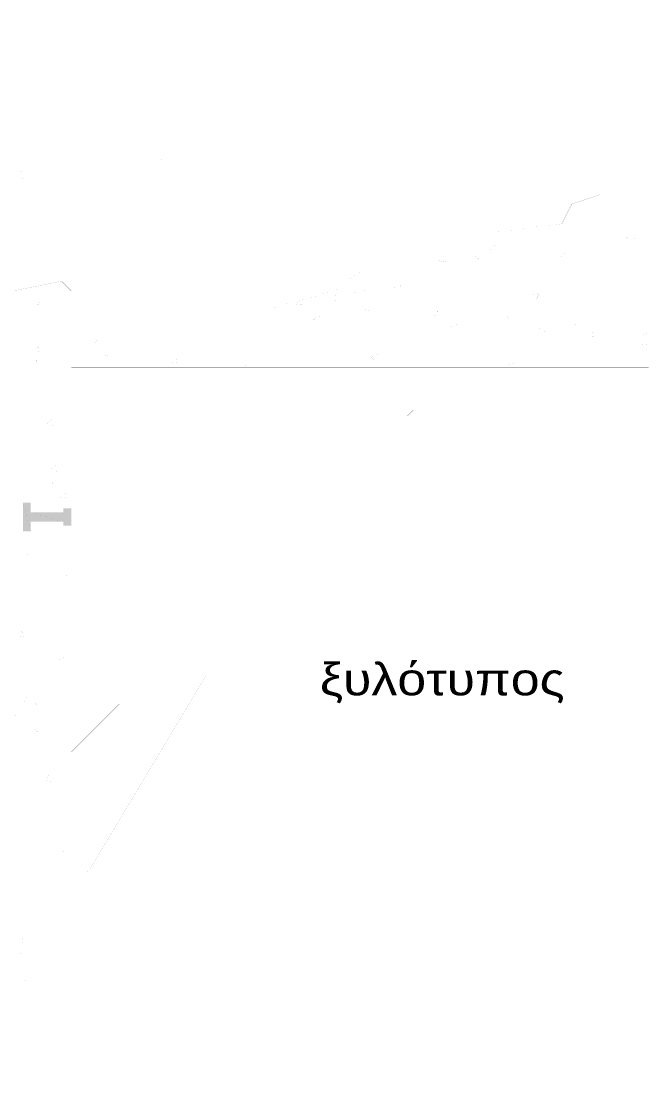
# Model space of a CAD drawing. Header units: millimetres. Extents: x -2171 to 1563, y -1758 to -1505.
# Drawn here: x 1368.038 to 1370.482, y -1615.831 to -1611.668 of the extents above; entities that cross this region are included whole.
import ezdxf

# ---------------------------------------------------------------- set-up
doc = ezdxf.new("R2010")
doc.units = ezdxf.units.MM
doc.linetypes.add('DOT', pattern=[0.025, 0, -0.025])
doc.layers.add('Tablet', color=150, linetype='Continuous', true_color=0x0180ff)
doc.styles.add('S2Arl419_b_1151_161', font='arial.ttf', dxfattribs={"width": 1.15091, "height": 0.041893})

msp = doc.modelspace()

# ---------------------------------------------------------------- hatches: boundary and pattern name
at = {"layer": 'Tablet'}
for points in [[(1368.0747, -1613.656), (1368.0447, -1613.5435), (1368.0447, -1613.656)], [(1368.0747, -1613.5435), (1368.0447, -1613.5435), (1368.0747, -1613.656)], [(1368.2322, -1613.6335), (1368.2022, -1613.566), (1368.2022, -1613.6335)], [(1368.2322, -1613.566), (1368.2022, -1613.566), (1368.2322, -1613.6335)], [(1368.2022, -1613.6185), (1368.0747, -1613.581), (1368.0747, -1613.6185)], [(1368.2022, -1613.581), (1368.0747, -1613.581), (1368.2022, -1613.6185)]]:
    msp.add_hatch(color=1, dxfattribs=at).paths.add_polyline_path(points)

# ---------------------------------------------------------------- linework, layer by layer
at = {"layer": 'Tablet', "color": 150, "linetype": 'DOT', "const_width": 0.000075}
msp.add_lwpolyline([(1370.4822, -1613.431), (1370.4822, -1611.6685)], dxfattribs=at)
at = {"layer": 'Tablet', "color": 1}
for points, const_width in [([(1370.4822, -1611.8935), (1367.7072, -1611.8935), (1367.7072, -1612.081), (1367.2572, -1612.081), (1367.2572, -1611.8935), (1364.4822, -1611.8935)], 0.00006), ([(1368.0747, -1613.5435), (1368.0447, -1613.5435), (1368.0747, -1613.656)], 0.000075), ([(1368.2322, -1613.566), (1368.2022, -1613.566), (1368.2322, -1613.6335)], 0.000075), ([(1368.2022, -1613.581), (1368.0747, -1613.581), (1368.2022, -1613.6185)], 0.000075)]:
    msp.add_lwpolyline(points, dxfattribs=dict(at, const_width=const_width))
at = {"layer": 'Tablet', "color": 7}
for points, const_width in [([(1367.9874, -1612.156), (1370.4822, -1612.156), (1370.4822, -1612.081), (1367.8197, -1612.081)], 0.00006), ([(1368.5818, -1612.2005), (1368.5823, -1612.1961), (1368.5835, -1612.1918), (1368.5856, -1612.188), (1368.5884, -1612.1845), (1368.5918, -1612.1817), (1368.5957, -1612.1797), (1368.5999, -1612.1784), (1368.6043, -1612.178), (1368.6087, -1612.1784), (1368.6129, -1612.1797), (1368.6168, -1612.1817), (1368.6202, -1612.1845), (1368.623, -1612.188), (1368.6251, -1612.1918), (1368.6264, -1612.1961), (1368.6268, -1612.2005), (1368.6264, -1612.2048), (1368.6251, -1612.2091), (1368.623, -1612.213), (1368.6202, -1612.2164), (1368.6168, -1612.2192), (1368.6129, -1612.2212), (1368.6087, -1612.2225), (1368.6043, -1612.223), (1368.5999, -1612.2225), (1368.5957, -1612.2212), (1368.5918, -1612.2192), (1368.5884, -1612.2164), (1368.5856, -1612.213), (1368.5835, -1612.2091), (1368.5823, -1612.2048), (1368.5818, -1612.2005)], 0.0000045), ([(1369.3318, -1612.2005), (1369.3323, -1612.1961), (1369.3335, -1612.1918), (1369.3356, -1612.188), (1369.3384, -1612.1845), (1369.3418, -1612.1817), (1369.3457, -1612.1797), (1369.3499, -1612.1784), (1369.3543, -1612.178), (1369.3587, -1612.1784), (1369.3629, -1612.1797), (1369.3668, -1612.1817), (1369.3702, -1612.1845), (1369.373, -1612.188), (1369.3751, -1612.1918), (1369.3764, -1612.1961), (1369.3768, -1612.2005), (1369.3764, -1612.2048), (1369.3751, -1612.2091), (1369.373, -1612.213), (1369.3702, -1612.2164), (1369.3668, -1612.2192), (1369.3629, -1612.2212), (1369.3587, -1612.2225), (1369.3543, -1612.223), (1369.3499, -1612.2225), (1369.3457, -1612.2212), (1369.3418, -1612.2192), (1369.3384, -1612.2164), (1369.3356, -1612.213), (1369.3335, -1612.2091), (1369.3323, -1612.2048), (1369.3318, -1612.2005)], 0.0000045), ([(1370.1193, -1612.2005), (1370.1198, -1612.1961), (1370.121, -1612.1918), (1370.1231, -1612.188), (1370.1259, -1612.1845), (1370.1293, -1612.1817), (1370.1332, -1612.1797), (1370.1374, -1612.1784), (1370.1418, -1612.178), (1370.1462, -1612.1784), (1370.1504, -1612.1797), (1370.1543, -1612.1817), (1370.1577, -1612.1845), (1370.1605, -1612.188), (1370.1626, -1612.1918), (1370.1639, -1612.1961), (1370.1643, -1612.2005), (1370.1639, -1612.2048), (1370.1626, -1612.2091), (1370.1605, -1612.213), (1370.1577, -1612.2164), (1370.1543, -1612.2192), (1370.1504, -1612.2212), (1370.1462, -1612.2225), (1370.1418, -1612.223), (1370.1374, -1612.2225), (1370.1332, -1612.2212), (1370.1293, -1612.2192), (1370.1259, -1612.2164), (1370.1231, -1612.213), (1370.121, -1612.2091), (1370.1198, -1612.2048), (1370.1193, -1612.2005)], 0.0000045), ([(1368.5818, -1612.7115), (1368.5823, -1612.7159), (1368.5835, -1612.7201), (1368.5856, -1612.724), (1368.5884, -1612.7274), (1368.5918, -1612.7302), (1368.5957, -1612.7323), (1368.5999, -1612.7336), (1368.6043, -1612.734), (1368.6087, -1612.7336), (1368.6129, -1612.7323), (1368.6168, -1612.7302), (1368.6202, -1612.7274), (1368.623, -1612.724), (1368.6251, -1612.7201), (1368.6264, -1612.7159), (1368.6268, -1612.7115), (1368.6264, -1612.7071), (1368.6251, -1612.7029), (1368.623, -1612.699), (1368.6202, -1612.6956), (1368.6168, -1612.6928), (1368.6129, -1612.6907), (1368.6087, -1612.6895), (1368.6043, -1612.689), (1368.5999, -1612.6895), (1368.5957, -1612.6907), (1368.5918, -1612.6928), (1368.5884, -1612.6956), (1368.5856, -1612.699), (1368.5835, -1612.7029), (1368.5823, -1612.7071), (1368.5818, -1612.7115)], 0.0000045), ([(1369.3318, -1612.7115), (1369.3323, -1612.7159), (1369.3335, -1612.7201), (1369.3356, -1612.724), (1369.3384, -1612.7274), (1369.3418, -1612.7302), (1369.3457, -1612.7323), (1369.3499, -1612.7336), (1369.3543, -1612.734), (1369.3587, -1612.7336), (1369.3629, -1612.7323), (1369.3668, -1612.7302), (1369.3702, -1612.7274), (1369.373, -1612.724), (1369.3751, -1612.7201), (1369.3764, -1612.7159), (1369.3768, -1612.7115), (1369.3764, -1612.7071), (1369.3751, -1612.7029), (1369.373, -1612.699), (1369.3702, -1612.6956), (1369.3668, -1612.6928), (1369.3629, -1612.6907), (1369.3587, -1612.6895), (1369.3543, -1612.689), (1369.3499, -1612.6895), (1369.3457, -1612.6907), (1369.3418, -1612.6928), (1369.3384, -1612.6956), (1369.3356, -1612.699), (1369.3335, -1612.7029), (1369.3323, -1612.7071), (1369.3318, -1612.7115)], 0.0000045), ([(1370.1193, -1612.7115), (1370.1198, -1612.7159), (1370.121, -1612.7201), (1370.1231, -1612.724), (1370.1259, -1612.7274), (1370.1293, -1612.7302), (1370.1332, -1612.7323), (1370.1374, -1612.7336), (1370.1418, -1612.734), (1370.1462, -1612.7336), (1370.1504, -1612.7323), (1370.1543, -1612.7302), (1370.1577, -1612.7274), (1370.1605, -1612.724), (1370.1626, -1612.7201), (1370.1639, -1612.7159), (1370.1643, -1612.7115), (1370.1639, -1612.7071), (1370.1626, -1612.7029), (1370.1605, -1612.699), (1370.1577, -1612.6956), (1370.1543, -1612.6928), (1370.1504, -1612.6907), (1370.1462, -1612.6895), (1370.1418, -1612.689), (1370.1374, -1612.6895), (1370.1332, -1612.6907), (1370.1293, -1612.6928), (1370.1259, -1612.6956), (1370.1231, -1612.699), (1370.121, -1612.7029), (1370.1198, -1612.7071), (1370.1193, -1612.7115)], 0.0000045), ([(1368.0747, -1613.5435), (1368.0747, -1613.581), (1368.2022, -1613.581), (1368.2022, -1613.566), (1368.2322, -1613.566), (1368.2322, -1613.6335), (1368.2022, -1613.6335), (1368.2022, -1613.6185), (1368.0747, -1613.6185), (1368.0747, -1613.656), (1368.0447, -1613.656), (1368.0447, -1613.5435)], 0.00006)]:
    msp.add_lwpolyline(points, close=True, dxfattribs=dict(at, const_width=const_width))
at = {"layer": 'Tablet', "color": 7, "const_width": 0.00006}
for points in [[(1368.0311, -1615.3079), (1368.0413, -1615.2701), (1368.0447, -1615.231), (1368.0447, -1612.306), (1368.0413, -1612.2669), (1368.0311, -1612.229)], [(1370.4822, -1612.756), (1368.0447, -1612.756)], [(1370.4822, -1612.831), (1368.0447, -1612.831)], [(1368.0747, -1613.566), (1368.2022, -1613.566)], [(1368.0747, -1613.6335), (1368.2022, -1613.6335)]]:
    msp.add_lwpolyline(points, dxfattribs=at)
at = {"layer": 'Tablet', "color": 8, "const_width": 0.000045}
for points in [[(1366.7322, -1615.6435), (1368.2322, -1615.6435), (1368.2322, -1613.0185), (1370.4822, -1613.0185), (1370.4822, -1612.381), (1370.3697, -1612.381), (1370.2947, -1612.3435), (1370.1822, -1612.381), (1370.1447, -1612.456), (1369.8596, -1612.4935), (1369.7846, -1612.4935), (1369.6947, -1612.6059), (1369.4697, -1612.5685), (1369.3572, -1612.6435), (1369.2596, -1612.7185), (1368.9822, -1612.7935), (1368.7947, -1612.756), (1368.5322, -1612.7935), (1368.4572, -1612.831), (1368.2322, -1612.7185), (1368.1947, -1612.681), (1368.0072, -1612.7185)], [(1370.1385, -1612.4568), (1370.1199, -1612.4639)], [(1370.1386, -1612.4765), (1370.1199, -1612.4639)], [(1370.1462, -1612.4539), (1370.1386, -1612.4765)], [(1370.4237, -1612.4831), (1370.3945, -1612.5135)], [(1370.4237, -1612.4831), (1370.4278, -1612.5187)], [(1370.4278, -1612.5187), (1370.3945, -1612.5135)], [(1369.8311, -1612.5748), (1369.8049, -1612.5849)], [(1369.8311, -1612.5748), (1369.8235, -1612.5975)], [(1369.8819, -1612.5373), (1369.8638, -1612.5588)], [(1369.8862, -1612.5608), (1369.8638, -1612.5588)], [(1369.8819, -1612.5373), (1369.8862, -1612.5608)], [(1370.1508, -1612.5608), (1370.1327, -1612.5824)], [(1370.1508, -1612.5608), (1370.1552, -1612.5843)], [(1369.8235, -1612.5975), (1369.8049, -1612.5849)], [(1370.1552, -1612.5843), (1370.1327, -1612.5824)], [(1370.37, -1612.6048), (1370.3438, -1612.6149)], [(1370.3624, -1612.6275), (1370.3438, -1612.6149)], [(1370.37, -1612.6048), (1370.3624, -1612.6275)], [(1370.4198, -1612.5844), (1370.4017, -1612.6059)], [(1370.4241, -1612.6079), (1370.4017, -1612.6059)], [(1370.4198, -1612.5844), (1370.4241, -1612.6079)], [(1369.516, -1612.6958), (1369.4898, -1612.7058)], [(1369.516, -1612.6958), (1369.5084, -1612.7184)], [(1369.2727, -1612.7243), (1369.2435, -1612.7547)], [(1369.2727, -1612.7243), (1369.2769, -1612.7599)], [(1369.5084, -1612.7184), (1369.4898, -1612.7058)], [(1370.055, -1612.7258), (1370.0287, -1612.7359)], [(1370.0474, -1612.7484), (1370.0287, -1612.7359)], [(1370.055, -1612.7258), (1370.0474, -1612.7484)], [(1368.1231, -1612.7566), (1368.0968, -1612.7667)], [(1368.1155, -1612.7793), (1368.0968, -1612.7667)], [(1368.1231, -1612.7566), (1368.1155, -1612.7793)], [(1368.662, -1612.7867), (1368.6358, -1612.7967)], [(1368.662, -1612.7867), (1368.6544, -1612.8093)], [(1369.1209, -1612.756), (1369.1089, -1612.7703)], [(1369.1313, -1612.7723), (1369.1089, -1612.7703)], [(1369.1279, -1612.7541), (1369.1313, -1612.7723)], [(1369.2769, -1612.7599), (1369.2435, -1612.7547)], [(1369.3959, -1612.7723), (1369.3779, -1612.7938)], [(1369.3959, -1612.7723), (1369.4003, -1612.7958)], [(1369.673, -1612.7863), (1369.6437, -1612.8168)], [(1369.673, -1612.7863), (1369.6771, -1612.8219)], [(1368.6544, -1612.8093), (1368.6358, -1612.7967)], [(1369.2009, -1612.8167), (1369.1747, -1612.8268)], [(1369.1933, -1612.8394), (1369.1747, -1612.8268)], [(1369.201, -1612.8167), (1369.1933, -1612.8394)], [(1369.4003, -1612.7958), (1369.3779, -1612.7938)], [(1369.6771, -1612.8219), (1369.6437, -1612.8168)], [(1369.6649, -1612.7958), (1369.6468, -1612.8174)], [(1369.6692, -1612.8193), (1369.6468, -1612.8174)], [(1369.6649, -1612.7958), (1369.6692, -1612.8193)], [(1369.9339, -1612.8194), (1369.9158, -1612.8409)], [(1369.9339, -1612.8194), (1369.9382, -1612.8429)], [(1369.7399, -1612.8467), (1369.7136, -1612.8568)], [(1369.7323, -1612.8694), (1369.7136, -1612.8568)], [(1369.7399, -1612.8467), (1369.7323, -1612.8694)], [(1369.9382, -1612.8429), (1369.9158, -1612.8409)], [(1370.0732, -1612.8484), (1370.044, -1612.8788)], [(1370.0732, -1612.8484), (1370.0773, -1612.884)], [(1370.2029, -1612.8429), (1370.1848, -1612.8644)], [(1370.2072, -1612.8664), (1370.1848, -1612.8644)], [(1370.2029, -1612.8429), (1370.2072, -1612.8664)], [(1370.4718, -1612.8664), (1370.4537, -1612.888)], [(1370.4718, -1612.8664), (1370.4762, -1612.8899)], [(1368.3469, -1612.9076), (1368.3207, -1612.9177)], [(1368.3469, -1612.9076), (1368.3393, -1612.9303)], [(1370.0773, -1612.884), (1370.044, -1612.8788)], [(1370.2788, -1612.8768), (1370.2525, -1612.8868)], [(1370.2712, -1612.8994), (1370.2525, -1612.8868)], [(1370.2788, -1612.8768), (1370.2712, -1612.8994)], [(1370.4734, -1612.9105), (1370.4442, -1612.9409)], [(1370.4762, -1612.8899), (1370.4537, -1612.888)], [(1370.4734, -1612.9105), (1370.4775, -1612.9461)], [(1368.1031, -1612.9367), (1368.085, -1612.9583)], [(1368.1031, -1612.9367), (1368.1074, -1612.9602)], [(1368.3393, -1612.9303), (1368.3207, -1612.9177)], [(1368.8859, -1612.9377), (1368.8596, -1612.9477)], [(1368.8783, -1612.9603), (1368.8596, -1612.9477)], [(1368.8859, -1612.9376), (1368.8783, -1612.9603)], [(1370.4775, -1612.9461), (1370.4442, -1612.9409)], [(1368.1074, -1612.9602), (1368.085, -1612.9583)], [(1368.1218, -1612.9654), (1368.0926, -1612.9959)], [(1368.1218, -1612.9654), (1368.1259, -1613.001)], [(1368.3721, -1612.9602), (1368.354, -1612.9818)], [(1368.3764, -1612.9838), (1368.354, -1612.9818)], [(1368.3721, -1612.9602), (1368.3764, -1612.9837)], [(1368.6411, -1612.9838), (1368.623, -1613.0053)], [(1368.6411, -1612.9838), (1368.6454, -1613.0073)], [(1369.4248, -1612.9677), (1369.3985, -1612.9778)], [(1369.4172, -1612.9903), (1369.3985, -1612.9778)], [(1369.4248, -1612.9677), (1369.4172, -1612.9903)], [(1368.1259, -1613.001), (1368.0926, -1612.9959)], [(1368.6454, -1613.0073), (1368.623, -1613.0053)], [(1368.91, -1613.0073), (1368.9006, -1613.0185)], [(1368.91, -1613.0073), (1368.9121, -1613.0185)], [(1369.9637, -1612.9977), (1369.9375, -1613.0078)], [(1369.9533, -1613.0185), (1369.9375, -1613.0078)], [(1369.9637, -1612.9977), (1369.9567, -1613.0185)], [(1368.1551, -1613.2188), (1368.1371, -1613.2403)], [(1368.1595, -1613.2423), (1368.1371, -1613.2403)], [(1368.1551, -1613.2188), (1368.1595, -1613.2423)], [(1368.1715, -1613.3928), (1368.1423, -1613.4232)], [(1368.1715, -1613.3928), (1368.1757, -1613.4284)], [(1368.1645, -1613.4515), (1368.1382, -1613.4616)], [(1368.1757, -1613.4284), (1368.1423, -1613.4232)], [(1368.1645, -1613.4515), (1368.1569, -1613.4741)], [(1368.1569, -1613.4741), (1368.1382, -1613.4616)], [(1368.2072, -1613.5009), (1368.1891, -1613.5224)], [(1368.2115, -1613.5244), (1368.1891, -1613.5224)], [(1368.2072, -1613.5009), (1368.2115, -1613.5244)], [(1368.0732, -1613.7234), (1368.047, -1613.7335)], [(1368.0656, -1613.7461), (1368.047, -1613.7335)], [(1368.0732, -1613.7234), (1368.0656, -1613.7461)], [(1368.2212, -1613.8201), (1368.192, -1613.8506)], [(1368.2212, -1613.8201), (1368.2254, -1613.8558)], [(1368.2254, -1613.8558), (1368.192, -1613.8506)], [(1368.0423, -1614.0415), (1368.0242, -1614.063)], [(1368.0466, -1614.065), (1368.0242, -1614.063)], [(1368.0423, -1614.0415), (1368.0466, -1614.065)], [(1368.2058, -1614.1463), (1368.1796, -1614.1564)], [(1368.1982, -1614.169), (1368.1796, -1614.1564)], [(1368.2058, -1614.1463), (1368.1982, -1614.169)], [(1368.0943, -1614.3235), (1368.0762, -1614.3451)], [(1368.0943, -1614.3235), (1368.0986, -1614.347)], [(1368.0986, -1614.347), (1368.0762, -1614.3451)], [(1368.1146, -1614.4183), (1368.0883, -1614.4283)], [(1368.107, -1614.4409), (1368.0883, -1614.4283)], [(1368.1146, -1614.4183), (1368.107, -1614.4409)], [(1368.1463, -1614.6056), (1368.1282, -1614.6272)], [(1368.1463, -1614.6056), (1368.1507, -1614.6291)], [(1368.1507, -1614.6291), (1368.1282, -1614.6272)], [(1368.2322, -1614.8469), (1368.2209, -1614.8512)], [(1368.2322, -1614.8589), (1368.2209, -1614.8512)], [(1368.1984, -1614.8877), (1368.1803, -1614.9092)], [(1368.2027, -1614.9112), (1368.1803, -1614.9092)], [(1368.1984, -1614.8877), (1368.2027, -1614.9112)], [(1368.1559, -1615.1131), (1368.1297, -1615.1232)], [(1368.1559, -1615.1131), (1368.1483, -1615.1358)], [(1368.1483, -1615.1358), (1368.1297, -1615.1232)], [(1368.0647, -1615.385), (1368.0384, -1615.3951)], [(1368.0571, -1615.4077), (1368.0384, -1615.3951)], [(1368.0647, -1615.385), (1368.0571, -1615.4077)]]:
    msp.add_lwpolyline(points, dxfattribs=at)
at = {"layer": 'Tablet', "color": 9, "const_width": 0.000045}
for points in [[(1368.2713, -1613.0185), (1368.2322, -1613.0576)], [(1368.4039, -1613.0185), (1368.2322, -1613.1902)], [(1368.5365, -1613.0185), (1368.349, -1613.206)], [(1368.669, -1613.0185), (1368.4815, -1613.206)], [(1368.8016, -1613.0185), (1368.6141, -1613.206)], [(1368.9342, -1613.0185), (1368.7467, -1613.206)], [(1369.0668, -1613.0185), (1368.8793, -1613.206)], [(1369.1994, -1613.0185), (1369.0119, -1613.206)], [(1369.332, -1613.0185), (1369.1445, -1613.206)], [(1369.4645, -1613.0185), (1369.277, -1613.206)], [(1369.5971, -1613.0185), (1369.4096, -1613.206)], [(1369.7297, -1613.0185), (1369.5422, -1613.206)], [(1369.8623, -1613.0185), (1369.6748, -1613.206)], [(1369.9949, -1613.0185), (1369.8074, -1613.206)], [(1370.1275, -1613.0185), (1369.94, -1613.206)], [(1370.26, -1613.0185), (1370.0725, -1613.206)], [(1370.3926, -1613.0185), (1370.2051, -1613.206)], [(1370.4822, -1613.0615), (1370.3377, -1613.206)], [(1370.4822, -1613.1941), (1370.4703, -1613.206)], [(1368.349, -1613.206), (1368.2322, -1613.3228)], [(1368.4197, -1613.2679), (1368.2322, -1613.4554)], [(1368.4197, -1613.4004), (1368.2322, -1613.5879)], [(1368.4197, -1613.533), (1368.2322, -1613.7205)], [(1368.4197, -1613.6656), (1368.2322, -1613.8531)], [(1368.4197, -1613.7982), (1368.2322, -1613.9857)], [(1368.4197, -1613.9308), (1368.2322, -1614.1183)], [(1368.4197, -1614.0633), (1368.2322, -1614.2508)], [(1368.4197, -1614.1959), (1368.2322, -1614.3834)], [(1368.4197, -1614.3285), (1368.2322, -1614.516)], [(1368.4197, -1614.4611), (1368.2322, -1614.6486)], [(1368.4197, -1614.5937), (1368.2322, -1614.7812)], [(1368.4197, -1614.7263), (1368.2322, -1614.9138)], [(1368.4197, -1614.8588), (1368.2322, -1615.0463)], [(1368.4197, -1614.9914), (1368.2322, -1615.1789)], [(1368.4197, -1615.124), (1368.2322, -1615.3115)], [(1368.4197, -1615.2566), (1368.2322, -1615.4441)], [(1368.4197, -1615.3892), (1368.2322, -1615.5767)], [(1368.4197, -1615.5218), (1368.298, -1615.6435)], [(1368.1654, -1615.6435), (1367.9779, -1615.831)], [(1368.298, -1615.6435), (1368.1105, -1615.831)], [(1368.4197, -1615.6543), (1368.243, -1615.831)], [(1368.4197, -1615.7869), (1368.3756, -1615.831)]]:
    msp.add_lwpolyline(points, dxfattribs=at)
at = {"layer": 'Tablet', "color": 1}
for points, const_width in [([(1370.4822, -1613.206), (1370.4822, -1613.0185), (1368.2322, -1613.0185), (1368.2322, -1613.206)], 0.00006), ([(1368.2322, -1615.6435), (1368.2322, -1613.206), (1368.4197, -1613.206), (1368.4197, -1615.6435)], 0.00006), ([(1368.0747, -1613.656), (1368.0447, -1613.5435), (1368.0447, -1613.656)], 0.000075), ([(1368.2322, -1613.6335), (1368.2022, -1613.566), (1368.2022, -1613.6335)], 0.000075), ([(1368.2022, -1613.6185), (1368.0747, -1613.581), (1368.0747, -1613.6185)], 0.000075), ([(1366.5447, -1615.6435), (1366.5447, -1615.831), (1368.4197, -1615.831), (1368.4197, -1615.6435)], 0.00006)]:
    msp.add_lwpolyline(points, close=True, dxfattribs=dict(at, const_width=const_width))
at = {"layer": 'Tablet', "color": 86, "const_width": 0.000045}
msp.add_lwpolyline([(1368.3072, -1614.9685), (1368.7572, -1614.2185), (1369.1322, -1614.2185)], dxfattribs=at)
at = {"layer": 'Tablet', "color": 7, "linetype": 'DOT', "const_width": 0.00006}
msp.add_lwpolyline([(1368.061, -1614.2981), (1368.0002, -1614.4025), (1367.9209, -1614.4935), (1367.8258, -1614.568), (1367.7183, -1614.6231), (1367.6024, -1614.657), (1367.4822, -1614.6685), (1367.362, -1614.657), (1367.246, -1614.6231), (1367.1386, -1614.568), (1367.0435, -1614.4935), (1366.9641, -1614.4025), (1366.9034, -1614.2981)], dxfattribs=at)
at = {"layer": 'Tablet', "color": 86, "const_width": 0.00000375}
msp.add_lwpolyline([(1368.2884, -1614.9685), (1368.2888, -1614.9648), (1368.2899, -1614.9613), (1368.2968, -1614.9529), (1368.3, -1614.9512), (1368.3035, -1614.9501), (1368.3072, -1614.9497), (1368.3108, -1614.9501), (1368.3144, -1614.9512), (1368.3228, -1614.9581), (1368.3245, -1614.9613), (1368.3256, -1614.9648), (1368.3259, -1614.9685), (1368.3256, -1614.9721), (1368.3245, -1614.9757), (1368.3176, -1614.9841), (1368.3144, -1614.9858), (1368.3108, -1614.9869), (1368.3072, -1614.9872), (1368.3035, -1614.9869), (1368.3, -1614.9858), (1368.2916, -1614.9789), (1368.2899, -1614.9757), (1368.2888, -1614.9721), (1368.2884, -1614.9685)], close=True, dxfattribs=at)

# ---------------------------------------------------------------- texts
at = {"color": 86, "style": 'S2Arl419_b_1151_161', "width": 1.15091}
msp.add_text('ξυλότυπος', height=0.12568, dxfattribs=at).set_placement((1369.201, -1614.2945))

doc.saveas('drawing.dxf')
